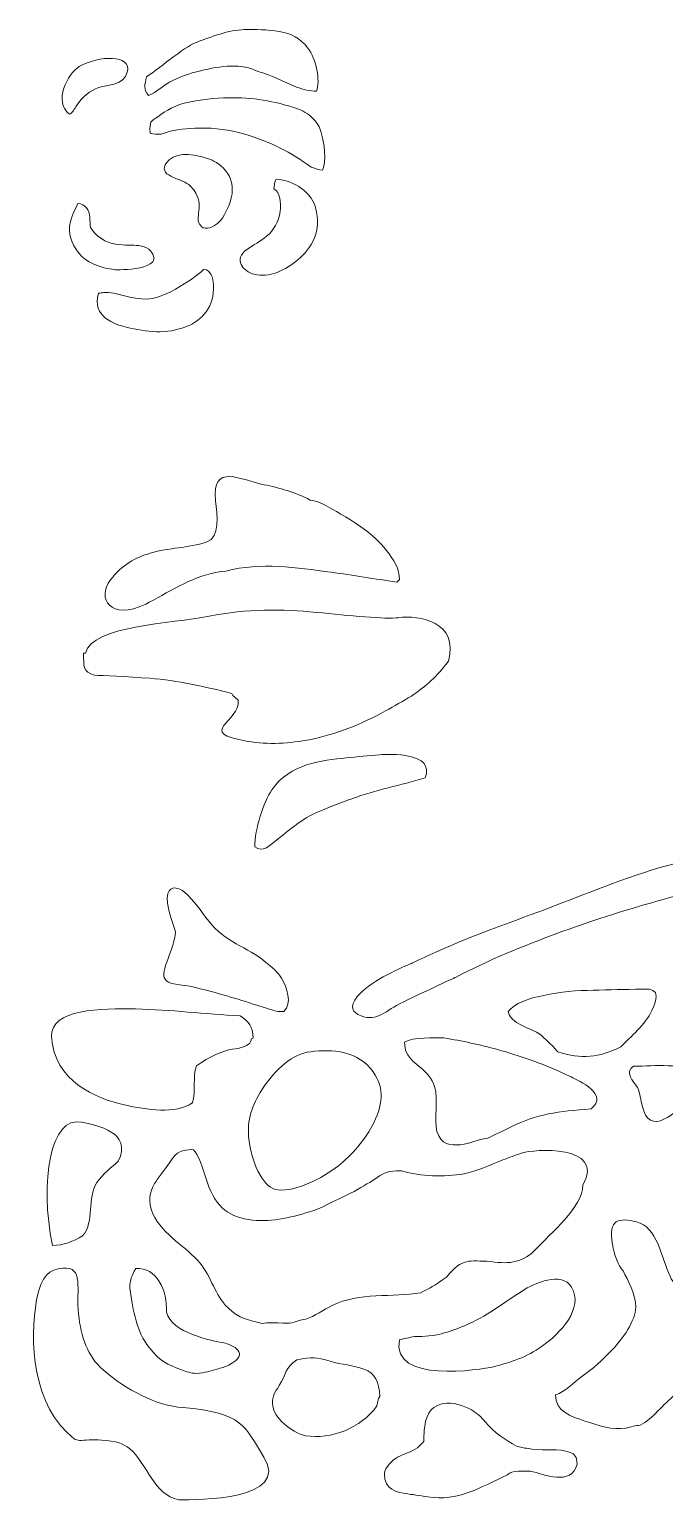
# Model space of a CAD drawing. Header units: millimetres. Extents: x -1203 to 1201, y -591 to 590.
# Drawn here: x -1203 to -766, y -421 to 590 of the extents above; entities that cross this region are included whole.
import ezdxf

# ---------------------------------------------------------------- set-up
doc = ezdxf.new("R2010")
doc.units = ezdxf.units.MM
doc.header["$MEASUREMENT"] = 0
doc.layers.add('Layer 1', color=7, linetype='Continuous')

msp = doc.modelspace()

# ---------------------------------------------------------------- linework, layer by layer
at = {"layer": 'Layer 1', "color": 250, "lineweight": 20}
for points, knots in [([(-1005.5934, 547.6355), (-1010.0901, 547.4874), (-1014.6597, 548.6949), (-1019.2646, 550.461), (-1028.0582, 553.8322), (-1036.9831, 559.2316), (-1045.788, 561.0956), (-1056.4754, 567.2633), (-1071.6992, 564.8836), (-1085.2275, 561.7046), (-1093.1377, 559.8465), (-1099.5327, 557.6135), (-1106.4899, 553.8738), (-1112.1393, 550.8373), (-1114.8893, 547.0569), (-1121.0362, 544.672), (-1124.8379, 549.0547), (-1123.3835, 552.0815), (-1122.489, 557.5761), (-1117.5166, 560.3981), (-1109.5322, 567.2559), (-1104.1994, 570.9837), (-1099.0119, 574.6108), (-1093.5246, 579.0673), (-1088.0169, 581.1843), (-1078.1883, 584.9612), (-1065.5327, 589.7747), (-1055.2674, 589.9297), (-1047.1944, 590.0508), (-1039.7112, 590.0067), (-1031.0996, 588.6337), (-1022.8593, 587.3205), (-1016.9311, 584.1699), (-1011.7043, 577.4797), (-1005.606, 569.6768), (-1002.8621, 554.5318), (-1005.5934, 547.6355)], [0, 0, 0, 0, 0.083333333, 0.083333333, 0.083333333, 0.166666667, 0.166666667, 0.166666667, 0.25, 0.25, 0.25, 0.333333333, 0.333333333, 0.333333333, 0.416666667, 0.416666667, 0.416666667, 0.5, 0.5, 0.5, 0.583333333, 0.583333333, 0.583333333, 0.666666667, 0.666666667, 0.666666667, 0.75, 0.75, 0.75, 0.833333333, 0.833333333, 0.833333333, 0.916666667, 0.916666667, 0.916666667, 1, 1, 1, 1]), ([(-1155.165, 550.0627), (-1161.0116, 547.9519), (-1166.4539, 543.9801), (-1170.5356, 537.6728), (-1171.8625, 535.6222), (-1172.9837, 533.1488), (-1175.208, 531.829), (-1186.6638, 540.2306), (-1176.6137, 559.9851), (-1168.6064, 564.52), (-1155.0805, 572.1828), (-1132.4222, 573.2594), (-1135.5789, 560.6375), (-1137.8921, 551.3854), (-1149.2099, 552.2162), (-1155.165, 550.0627)], [0, 0, 0, 0, 0.2, 0.2, 0.2, 0.4, 0.4, 0.4, 0.6, 0.6, 0.6, 0.8, 0.8, 0.8, 1, 1, 1, 1]), ([(-1019.0231, 535.6348), (-1015.0481, 534.2723), (-1011.5001, 532.4359), (-1007.6043, 528.4998), (-1004.9444, 525.8136), (-1003.4941, 522.8915), (-1002.3836, 519.3281), (-1000.296, 512.631), (-998.381, 499.7724), (-1001.5109, 493.3647), (-1004.2511, 493.3647), (-1005.5934, 494.4144), (-1009.2827, 495.4626), (-1016.1218, 500.4984), (-1023.1269, 504.8936), (-1030.5317, 508.5833), (-1049.1485, 517.8595), (-1069.0109, 523.2509), (-1089.2403, 522.1908), (-1097.1403, 521.7774), (-1105.122, 521.0057), (-1112.3702, 518.0604), (-1118.7993, 518.246), (-1118.7993, 518.246), (-1119.9732, 519.0485), (-1120.1676, 527.2262), (-1119.8762, 526.3967), (-1114.6311, 530.1108), (-1108.8766, 534.1841), (-1102.3367, 538.3), (-1094.4784, 539.8284), (-1084.6454, 541.7416), (-1075.9579, 542.9865), (-1065.8164, 543.1496), (-1049.6717, 543.4068), (-1034.5875, 540.9621), (-1019.0231, 535.6348)], [0, 0, 0, 0, 0.083333333, 0.083333333, 0.083333333, 0.166666667, 0.166666667, 0.166666667, 0.25, 0.25, 0.25, 0.333333333, 0.333333333, 0.333333333, 0.416666667, 0.416666667, 0.416666667, 0.5, 0.5, 0.5, 0.583333333, 0.583333333, 0.583333333, 0.666666667, 0.666666667, 0.666666667, 0.75, 0.75, 0.75, 0.833333333, 0.833333333, 0.833333333, 0.916666667, 0.916666667, 0.916666667, 1, 1, 1, 1]), ([(-1064.1238, 474.445), (-1066.1976, 466.4493), (-1070.4936, 458.061), (-1075.5686, 455.3517), (-1080.2256, 452.8639), (-1084.1985, 451.8534), (-1086.9343, 458.1719), (-1086.9343, 460.2117), (-1086.7992, 461.9669), (-1086.6457, 463.5513), (-1086.1456, 468.7288), (-1085.4459, 472.0846), (-1088.5798, 477.5911), (-1090.4888, 480.9454), (-1091.9347, 482.9702), (-1095.9608, 485.1184), (-1100.8722, 487.7385), (-1117.2012, 490.5676), (-1106.8759, 500.4371), (-1100.3514, 506.6747), (-1086.8909, 503.4765), (-1080.6485, 501.4223), (-1076.1182, 499.931), (-1072.2439, 497.9609), (-1068.2798, 493.3928), (-1064.3109, 488.8176), (-1062.3302, 481.3682), (-1064.1238, 474.445)], [0, 0, 0, 0, 0.111111111, 0.111111111, 0.111111111, 0.222222222, 0.222222222, 0.222222222, 0.333333333, 0.333333333, 0.333333333, 0.444444444, 0.444444444, 0.444444444, 0.555555556, 0.555555556, 0.555555556, 0.666666667, 0.666666667, 0.666666667, 0.777777778, 0.777777778, 0.777777778, 0.888888889, 0.888888889, 0.888888889, 1, 1, 1, 1]), ([(-1048.3382, 421.8181), (-1056.0549, 423.832), (-1063.0035, 432.2193), (-1053.395, 438.9571), (-1048.9017, 442.1078), (-1044.1205, 444.4279), (-1039.833, 447.9489), (-1035.1776, 451.7723), (-1031.3939, 458.145), (-1030.6015, 464.9492), (-1029.8603, 471.2968), (-1030.4364, 478.1759), (-1034.8311, 480.5843), (-1034.16, 485.6459), (-1034.16, 485.6459), (-1033.2651, 487.1901), (-1024.4184, 486.8751), (-1009.9167, 480.6308), (-1006.2445, 467.6309), (-1001.6452, 451.3526), (-1009.3078, 439.4576), (-1018.1845, 431.9897), (-1026.8895, 424.664), (-1038.1687, 419.1642), (-1048.3382, 421.8181)], [0, 0, 0, 0, 0.125, 0.125, 0.125, 0.25, 0.25, 0.25, 0.375, 0.375, 0.375, 0.5, 0.5, 0.5, 0.625, 0.625, 0.625, 0.75, 0.75, 0.75, 0.875, 0.875, 0.875, 1, 1, 1, 1]), ([(-1144.758, 425.0633), (-1148.9279, 425.6163), (-1152.4981, 426.4419), (-1156.2994, 427.8094), (-1164.1569, 430.6367), (-1169.9504, 435.566), (-1173.7305, 444.6376), (-1177.7051, 454.1763), (-1173.6859, 462.2032), (-1169.505, 470.4585), (-1164.3221, 470.1918), (-1161.7942, 465.9705), (-1161.3647, 461.1647), (-1160.8107, 454.9652), (-1162.2959, 454.8207), (-1157.9511, 450.1829), (-1155.5448, 447.616), (-1152.7446, 445.6585), (-1149.8695, 444.3646), (-1145.2041, 442.2667), (-1137.9673, 441.7683), (-1132.5968, 441.825), (-1128.9416, 441.8639), (-1122.5445, 441.4508), (-1119.5572, 437.9449), (-1108.2117, 424.6423), (-1142.0681, 424.7053), (-1144.758, 425.0633)], [0, 0, 0, 0, 0.111111111, 0.111111111, 0.111111111, 0.222222222, 0.222222222, 0.222222222, 0.333333333, 0.333333333, 0.333333333, 0.444444444, 0.444444444, 0.444444444, 0.555555556, 0.555555556, 0.555555556, 0.666666667, 0.666666667, 0.666666667, 0.777777778, 0.777777778, 0.777777778, 0.888888889, 0.888888889, 0.888888889, 1, 1, 1, 1]), ([(-1121.6317, 404.8622), (-1105.8693, 405.7666), (-1083.0762, 424.7067), (-1082.853, 425.386), (-1078.0998, 424.4214), (-1076.6894, 419.6947), (-1076.4097, 414.6873), (-1075.5272, 398.9333), (-1084.6499, 390.1907), (-1094.5511, 386.1522), (-1108.8888, 380.303), (-1122.105, 382.0687), (-1136.3911, 385.5327), (-1143.6913, 387.304), (-1160.4867, 392.6484), (-1155.3054, 408.8389), (-1154.0065, 409.0258), (-1152.9256, 409.1836), (-1151.9039, 409.2578), (-1142.5596, 409.9396), (-1133.1809, 404.1986), (-1121.6317, 404.8622)], [0, 0, 0, 0, 0.142857143, 0.142857143, 0.142857143, 0.285714286, 0.285714286, 0.285714286, 0.428571429, 0.428571429, 0.428571429, 0.571428571, 0.571428571, 0.571428571, 0.714285714, 0.714285714, 0.714285714, 0.857142857, 0.857142857, 0.857142857, 1, 1, 1, 1]), ([(-1080.9436, 237.9655), (-1071.7649, 241.0717), (-1073.7433, 256.5181), (-1074.9415, 266.2305), (-1078.2306, 292.8526), (-1056.7555, 280.2328), (-1041.6092, 277.2739), (-1030.9409, 275.1908), (-1020.5339, 272.1874), (-1009.8416, 266.7096), (-1005.2099, 266.1815), (-1000.7803, 264.0472), (-996.4148, 261.4324), (-991.8756, 258.7119), (-980.6771, 252.5757), (-971.8081, 245.9941), (-964.4366, 240.524), (-948.5142, 225.6548), (-948.5142, 212.2534), (-949.1283, 211.6349), (-949.7445, 211.0168), (-950.359, 210.4008), (-965.4266, 212.4854), (-980.4377, 215.1454), (-995.5563, 217.1425), (-1019.4469, 220.2953), (-1043.6139, 224.1974), (-1067.9271, 217.994), (-1086.5861, 216.2283), (-1101.2091, 207.0486), (-1118.0565, 197.8507), (-1119.6672, 196.9705), (-1121.3037, 196.113), (-1122.9558, 195.3143), (-1147.2989, 183.5366), (-1156.907, 199.1954), (-1147.1224, 211.9647), (-1139.0993, 222.4337), (-1129.8955, 227.2133), (-1119.851, 230.2359), (-1106.6202, 234.2195), (-1094.2365, 233.4695), (-1080.9436, 237.9655)], [0, 0, 0, 0, 0.071428571, 0.071428571, 0.071428571, 0.142857143, 0.142857143, 0.142857143, 0.214285714, 0.214285714, 0.214285714, 0.285714286, 0.285714286, 0.285714286, 0.357142857, 0.357142857, 0.357142857, 0.428571429, 0.428571429, 0.428571429, 0.5, 0.5, 0.5, 0.571428571, 0.571428571, 0.571428571, 0.642857143, 0.642857143, 0.642857143, 0.714285714, 0.714285714, 0.714285714, 0.785714286, 0.785714286, 0.785714286, 0.857142857, 0.857142857, 0.857142857, 0.928571429, 0.928571429, 0.928571429, 1, 1, 1, 1]), ([(-1079.4356, 186.9273), (-1053.19, 192.2546), (-1029.0664, 191.7734), (-1005.7006, 189.5618), (-983.5119, 187.46), (-957.615, 184.735), (-949.4096, 185.9081), (-934.8775, 187.9822), (-907.6804, 183.238), (-914.9156, 156.0675), (-923.4108, 144.939), (-929.5496, 139.6072), (-940.3515, 132.0486), (-946.2277, 128.7069), (-952.1592, 125.202), (-958.1848, 121.8676), (-974.7526, 112.7044), (-991.8252, 105.9333), (-1009.4779, 102.3325), (-1023.9508, 99.3796), (-1038.6896, 98.6058), (-1052.8389, 100.9854), (-1089.7566, 107.1958), (-1057.4792, 114.3563), (-1059.3727, 129.2091), (-1063.4541, 132.9141), (-1063.4541, 132.9141), (-1063.8457, 133.9645), (-1082.2754, 138.5298), (-1101.2481, 142.8225), (-1119.9172, 144.2897), (-1135.8229, 145.5413), (-1152.678, 146.0961), (-1158.0448, 146.3733), (-1166.3191, 148.658), (-1165.4793, 152.7936), (-1165.5913, 161.6251), (-1165.2005, 161.6251), (-1164.8092, 161.6251), (-1164.4187, 161.6251), (-1159.7873, 180.6225), (-1105.2121, 181.6945), (-1079.4356, 186.9273)], [0, 0, 0, 0, 0.071428571, 0.071428571, 0.071428571, 0.142857143, 0.142857143, 0.142857143, 0.214285714, 0.214285714, 0.214285714, 0.285714286, 0.285714286, 0.285714286, 0.357142857, 0.357142857, 0.357142857, 0.428571429, 0.428571429, 0.428571429, 0.5, 0.5, 0.5, 0.571428571, 0.571428571, 0.571428571, 0.642857143, 0.642857143, 0.642857143, 0.714285714, 0.714285714, 0.714285714, 0.785714286, 0.785714286, 0.785714286, 0.857142857, 0.857142857, 0.857142857, 0.928571429, 0.928571429, 0.928571429, 1, 1, 1, 1]), ([(-985.093, 89.613), (-977.4928, 90.4176), (-969.9081, 91.2139), (-962.2179, 91.8211), (-955.8797, 92.3227), (-923.6531, 93.5704), (-931.0161, 75.8644), (-947.8327, 70.6582), (-964.7134, 67.8146), (-981.3136, 61.5842), (-987.4127, 59.2953), (-995.5129, 56.2563), (-1005.0013, 52.3314), (-1015.1772, 48.1244), (-1023.4706, 40.4683), (-1032.1712, 33.8373), (-1037.7438, 29.5918), (-1042.2335, 24.0013), (-1048.0241, 28.5709), (-1048.0241, 40.4025), (-1041.8933, 59.4213), (-1036.1814, 67.7561), (-1023.8717, 85.7144), (-1002.0191, 87.8213), (-985.093, 89.613)], [0, 0, 0, 0, 0.125, 0.125, 0.125, 0.25, 0.25, 0.25, 0.375, 0.375, 0.375, 0.5, 0.5, 0.5, 0.625, 0.625, 0.625, 0.75, 0.75, 0.75, 0.875, 0.875, 0.875, 1, 1, 1, 1]), ([(-615.3233, 31.2865), (-617.7786, 23.1113), (-631.1149, 19.1157), (-643.8851, 16.8565), (-660.2543, 13.9599), (-676.5302, 12.1224), (-692.8881, 9.613), (-719.5003, 5.5344), (-745.5061, -1.3612), (-771.6616, -8.7923), (-795.7844, -15.647), (-817.63, -22.6056), (-840.5185, -31.051), (-863.7788, -39.6354), (-886.7541, -49.0901), (-909.6929, -60.9333), (-912.5727, -62.4187), (-933.2868, -71.6478), (-948.5706, -79.4544), (-959.2146, -84.8891), (-965.6486, -92.6674), (-977.0723, -86.6041), (-981.6972, -84.15), (-983.4677, -79.5534), (-974.552, -71.1445), (-963.9706, -61.1661), (-943.0158, -52.7473), (-939.5222, -51.167), (-934.4155, -48.8567), (-929.0804, -46.371), (-923.6486, -43.8885), (-896.6305, -31.535), (-870.1023, -22.7438), (-842.6418, -12.2698), (-815.2121, -1.8099), (-788.0308, 9.6105), (-759.8774, 16.8971), (-734.2686, 23.5229), (-706.1546, 32.5024), (-680.7272, 35.6709), (-667.4765, 37.3218), (-653.4185, 36.6414), (-639.9035, 37.7365), (-623.2392, 39.0865), (-622.8045, 37.8118), (-617.6719, 38.1401), (-616.2735, 35.6079), (-615.3233, 34.2506), (-615.3233, 31.2865)], [0, 0, 0, 0, 0.0625, 0.0625, 0.0625, 0.125, 0.125, 0.125, 0.1875, 0.1875, 0.1875, 0.25, 0.25, 0.25, 0.3125, 0.3125, 0.3125, 0.375, 0.375, 0.375, 0.4375, 0.4375, 0.4375, 0.5, 0.5, 0.5, 0.5625, 0.5625, 0.5625, 0.625, 0.625, 0.625, 0.6875, 0.6875, 0.6875, 0.75, 0.75, 0.75, 0.8125, 0.8125, 0.8125, 0.875, 0.875, 0.875, 0.9375, 0.9375, 0.9375, 1, 1, 1, 1]), ([(-1028.0659, -84.6648), (-1030.6936, -84.9427), (-1033.4607, -84.3872), (-1036.1795, -83.5389), (-1050.0455, -79.208), (-1063.3518, -74.7515), (-1077.9866, -70.9324), (-1084.742, -69.1694), (-1091.1532, -67.1944), (-1098.0248, -66.5364), (-1115.4615, -64.8687), (-1111.4066, -58.8631), (-1105.5295, -42.5228), (-1104.2144, -38.8615), (-1103.1035, -35.4182), (-1102.4755, -29.8995), (-1103.6916, -24.9918), (-1109.8435, -10.9486), (-1107.6788, -3.6351), (-1105.9716, 2.1343), (-1100.2114, 0.6118), (-1096.3577, -2.6362), (-1090.0309, -7.9705), (-1084.9945, -15.5731), (-1079.6082, -22.5933), (-1068.7616, -36.7297), (-1053.339, -40.1841), (-1040.2852, -50.8587), (-1036.2302, -54.1714), (-1032.0352, -57.6007), (-1029.5519, -61.7793), (-1025.9535, -67.8328), (-1021.9927, -79.076), (-1028.0659, -84.6648)], [0, 0, 0, 0, 0.090909091, 0.090909091, 0.090909091, 0.181818182, 0.181818182, 0.181818182, 0.272727273, 0.272727273, 0.272727273, 0.363636364, 0.363636364, 0.363636364, 0.454545455, 0.454545455, 0.454545455, 0.545454545, 0.545454545, 0.545454545, 0.636363636, 0.636363636, 0.636363636, 0.727272727, 0.727272727, 0.727272727, 0.818181818, 0.818181818, 0.818181818, 0.909090909, 0.909090909, 0.909090909, 1, 1, 1, 1]), ([(-775.1426, -83.9284), (-779.8345, -93.8126), (-789.5586, -101.8839), (-796.5101, -108.8051), (-811.0439, -116.5246), (-823.9593, -117.2655), (-839.7794, -112.3869), (-840.2048, -111.248), (-850.5833, -101.2346), (-852.107, -100.2001), (-856.9482, -96.9164), (-873.5018, -92.4088), (-873.9381, -84.5412), (-868.7133, -78.7705), (-860.3038, -75.9485), (-853.7437, -74.4701), (-842.3492, -71.9015), (-830.9656, -70.2149), (-819.5106, -70.0787), (-808.6442, -69.9475), (-797.9032, -69.4302), (-786.4714, -69.3766), (-777.643, -69.3343), (-766.8874, -66.5361), (-775.1426, -83.9284)], [0, 0, 0, 0, 0.125, 0.125, 0.125, 0.25, 0.25, 0.25, 0.375, 0.375, 0.375, 0.5, 0.5, 0.5, 0.625, 0.625, 0.625, 0.75, 0.75, 0.75, 0.875, 0.875, 0.875, 1, 1, 1, 1]), ([(-1057.9743, -87.5047), (-1051.4341, -92.5065), (-1049.7569, -94.1122), (-1049.0863, -102.9402), (-1049.4788, -103.126), (-1049.8689, -103.3109), (-1050.2042, -103.4347), (-1050.9324, -108.1268), (-1055.6827, -108.6829), (-1059.3727, -110.0416), (-1069.8272, -110.4742), (-1079.3301, -116.0287), (-1087.9965, -121.896), (-1090.9593, -130.1689), (-1088.2198, -138.6885), (-1090.8472, -147.3957), (-1102.7418, -155.4144), (-1121.9499, -152.1819), (-1137.6064, -148.7568), (-1157.0995, -144.4939), (-1185.938, -132.5481), (-1187.6225, -101.8471), (-1188.66, -82.9306), (-1153.1135, -82.317), (-1129.9803, -82.8242), (-1105.879, -83.3513), (-1082.0043, -86.4543), (-1057.9743, -87.5047)], [0, 0, 0, 0, 0.111111111, 0.111111111, 0.111111111, 0.222222222, 0.222222222, 0.222222222, 0.333333333, 0.333333333, 0.333333333, 0.444444444, 0.444444444, 0.444444444, 0.555555556, 0.555555556, 0.555555556, 0.666666667, 0.666666667, 0.666666667, 0.777777778, 0.777777778, 0.777777778, 0.888888889, 0.888888889, 0.888888889, 1, 1, 1, 1]), ([(-966.1994, -161.0427), (-971.4356, -172.0708), (-982.0356, -184.0441), (-990.4829, -190.5467), (-1001.9456, -199.3687), (-1019.2075, -208.3338), (-1032.1545, -207.2237), (-1041.64, -206.4109), (-1049.2637, -190.6212), (-1051.648, -175.135), (-1053.8488, -160.8484), (-1050.7782, -151.0423), (-1044.3758, -140.3667), (-1036.1466, -126.6479), (-1023.6898, -114.7323), (-1012.0522, -112.6477), (-998.7382, -110.2618), (-979.2329, -110.7003), (-968.403, -123.878), (-958.7799, -135.5868), (-959.3412, -146.5956), (-966.1994, -161.0427)], [0, 0, 0, 0, 0.142857143, 0.142857143, 0.142857143, 0.285714286, 0.285714286, 0.285714286, 0.428571429, 0.428571429, 0.428571429, 0.571428571, 0.571428571, 0.571428571, 0.714285714, 0.714285714, 0.714285714, 0.857142857, 0.857142857, 0.857142857, 1, 1, 1, 1]), ([(-816.9717, -151.5315), (-839.7436, -153.2707), (-853.4822, -154.6224), (-873.5878, -164.7292), (-879.6679, -167.7857), (-886.1253, -170.7635), (-887.9129, -171.5972), (-895.2553, -172.335), (-899.7369, -175.5423), (-906.746, -176.1492), (-913.4333, -176.7313), (-920.2313, -176.2238), (-922.7934, -167.0004), (-925.0831, -158.7611), (-921.7738, -144.7917), (-924.3057, -136.8695), (-928.7415, -122.9834), (-939.0003, -122.6159), (-943.8179, -112.7492), (-944.7271, -110.8893), (-945.0202, -108.5601), (-945.1038, -105.5949), (-939.9054, -101.8913), (-923.5812, -103.0631), (-918.046, -102.7557), (-905.3436, -104.8694), (-893.49, -107.3229), (-881.1145, -110.7595), (-866.0916, -114.9321), (-851.3536, -120.0207), (-836.8877, -126.6514), (-834.82, -127.5981), (-832.7589, -128.5771), (-830.7034, -129.5886), (-825.2927, -132.2517), (-804.1464, -141.4685), (-816.9717, -151.5315)], [0, 0, 0, 0, 0.083333333, 0.083333333, 0.083333333, 0.166666667, 0.166666667, 0.166666667, 0.25, 0.25, 0.25, 0.333333333, 0.333333333, 0.333333333, 0.416666667, 0.416666667, 0.416666667, 0.5, 0.5, 0.5, 0.583333333, 0.583333333, 0.583333333, 0.666666667, 0.666666667, 0.666666667, 0.75, 0.75, 0.75, 0.833333333, 0.833333333, 0.833333333, 0.916666667, 0.916666667, 0.916666667, 1, 1, 1, 1]), ([(-735.0297, -138.7577), (-739.0233, -140.1427), (-744.1142, -142.7806), (-747.9179, -145.1648), (-753.7572, -148.8282), (-760.177, -155.196), (-766.4348, -158.4464), (-774.2204, -162.4899), (-779.2909, -159.5944), (-781.7653, -149.5083), (-782.7833, -145.3608), (-783.3865, -140.9669), (-784.9939, -136.8373), (-787.7329, -132.7004), (-794.5528, -126.0326), (-787.7329, -122.2656), (-772.2469, -121.7724), (-755.5878, -120.6612), (-740.3815, -125.2913), (-739.7954, -125.894), (-739.6473, -126.0442), (-735.8135, -126.4715), (-726.466, -127.5148), (-725.6898, -135.5199), (-735.0297, -138.7577)], [0, 0, 0, 0, 0.125, 0.125, 0.125, 0.25, 0.25, 0.25, 0.375, 0.375, 0.375, 0.5, 0.5, 0.5, 0.625, 0.625, 0.625, 0.75, 0.75, 0.75, 0.875, 0.875, 0.875, 1, 1, 1, 1]), ([(-1186.9475, -245.3176), (-1196.1433, -201.5597), (-1188.2383, -156.0311), (-1166.971, -160.6084), (-1156.2029, -162.9268), (-1131.9242, -167.4491), (-1141.8322, -187.5283), (-1145.9835, -191.3891), (-1152.6979, -196.2163), (-1156.4882, -202.1837), (-1163.3208, -212.9426), (-1157.8167, -228.5734), (-1166.2615, -238.8349), (-1172.5802, -242.4777), (-1179.6794, -245.3176), (-1186.9475, -245.3176)], [0, 0, 0, 0, 0.2, 0.2, 0.2, 0.4, 0.4, 0.4, 0.6, 0.6, 0.6, 0.8, 0.8, 0.8, 1, 1, 1, 1]), ([(-1091.4078, -179.316), (-1088.286, -179.316), (-1084.5947, -189.0669), (-1081.8756, -198.128), (-1075.8776, -218.1187), (-1067.0508, -225.0388), (-1052.2767, -227.5108), (-1038.1943, -229.8667), (-1024.1066, -226.3443), (-1010.2934, -222.2619), (-1002.3982, -219.931), (-994.203, -214.8133), (-986.8659, -211.7274), (-980.5943, -209.0912), (-973.9866, -204.7681), (-969.0419, -201.9933), (-964.3959, -199.3862), (-960.108, -195.321), (-955.2643, -194.551), (-952.1628, -194.0571), (-948.8503, -194.1345), (-947.1727, -194.1345), (-933.4584, -197.9453), (-918.3114, -198.6656), (-904.1572, -196.0304), (-894.972, -194.3207), (-886.4188, -190.1834), (-877.4922, -186.5816), (-873.6739, -185.0406), (-868.8578, -183.2108), (-864.0735, -181.704), (-857.2973, -179.5691), (-806.6151, -175.0541), (-822.5058, -204.0114), (-822.5058, -218.7364), (-845.0691, -237.2992), (-854.8238, -247.8267), (-862.8334, -256.4706), (-872.7078, -258.7158), (-885.7901, -256.3085), (-901.1526, -256.0779), (-905.1801, -253.5243), (-916.2571, -267.051), (-926.3211, -274.0271), (-926.3211, -274.0271), (-934.1476, -277.918), (-953.2292, -280.9413), (-976.3908, -277.5792), (-994.7181, -286.5436), (-1000.7311, -289.4846), (-1006.5668, -293.9674), (-1012.9732, -295.9463), (-1016.2703, -296.1945), (-1019.7927, -297.9234), (-1024.0414, -298.7872), (-1038.0178, -298.355), (-1038.0178, -298.355), (-1042.9929, -298.9097), (-1051.9532, -296.7114), (-1059.033, -295.6582), (-1066.3818, -288.2667), (-1075.623, -278.9708), (-1077.4752, -267.5599), (-1085.7138, -257.3193), (-1093.9455, -247.0847), (-1111.1456, -238.3646), (-1117.9591, -223.5279), (-1121.8452, -215.0629), (-1120.1452, -208.5018), (-1116.8217, -202.8014), (-1115.311, -200.2108), (-1113.4653, -197.7982), (-1111.6559, -195.4656), (-1103.2273, -184.5975), (-1103.6941, -180.0692), (-1091.4078, -179.316)], [0, 0, 0, 0, 0.04, 0.04, 0.04, 0.08, 0.08, 0.08, 0.12, 0.12, 0.12, 0.16, 0.16, 0.16, 0.2, 0.2, 0.2, 0.24, 0.24, 0.24, 0.28, 0.28, 0.28, 0.32, 0.32, 0.32, 0.36, 0.36, 0.36, 0.4, 0.4, 0.4, 0.44, 0.44, 0.44, 0.48, 0.48, 0.48, 0.52, 0.52, 0.52, 0.56, 0.56, 0.56, 0.6, 0.6, 0.6, 0.64, 0.64, 0.64, 0.68, 0.68, 0.68, 0.72, 0.72, 0.72, 0.76, 0.76, 0.76, 0.8, 0.8, 0.8, 0.84, 0.84, 0.84, 0.88, 0.88, 0.88, 0.92, 0.92, 0.92, 0.96, 0.96, 0.96, 1, 1, 1, 1]), ([(-730.0038, -318.3415), (-732.0394, -327.7746), (-735.0524, -332.3119), (-743.3909, -338.2825), (-748.4557, -341.9092), (-754.1814, -344.2857), (-759.1626, -347.9991), (-767.3902, -354.1391), (-774.4546, -364.2799), (-783.0926, -368.8638), (-786.0622, -368.8638), (-789.6954, -370.1535), (-793.1525, -370.8066), (-801.6541, -372.4131), (-812.5567, -368.8666), (-821.1975, -365.9641), (-830.5337, -362.8316), (-841.3458, -359.7334), (-841.3458, -347.8714), (-834.5485, -346.0157), (-829.1735, -339.5821), (-823.2177, -335.3663), (-816.0625, -330.3058), (-808.6341, -323.7353), (-802.2305, -316.8635), (-795.346, -309.4758), (-786.3654, -297.249), (-786.156, -287.7438), (-785.9798, -279.7103), (-791.6876, -268.9858), (-794.9446, -262.7306), (-798.4743, -258.832), (-800.9101, -251.6543), (-802.2013, -244.6334), (-805.4782, -226.8087), (-797.4729, -226.33), (-785.798, -229.0778), (-771.3544, -232.4752), (-768.8799, -253.251), (-762.6672, -266.4885), (-758.2624, -275.8719), (-749.3098, -281.2457), (-742.8263, -287.5523), (-735.4945, -294.6873), (-726.6157, -302.6364), (-730.0038, -318.3415)], [0, 0, 0, 0, 0.066666667, 0.066666667, 0.066666667, 0.133333333, 0.133333333, 0.133333333, 0.2, 0.2, 0.2, 0.266666667, 0.266666667, 0.266666667, 0.333333333, 0.333333333, 0.333333333, 0.4, 0.4, 0.4, 0.466666667, 0.466666667, 0.466666667, 0.533333333, 0.533333333, 0.533333333, 0.6, 0.6, 0.6, 0.666666667, 0.666666667, 0.666666667, 0.733333333, 0.733333333, 0.733333333, 0.8, 0.8, 0.8, 0.866666667, 0.866666667, 0.866666667, 0.933333333, 0.933333333, 0.933333333, 1, 1, 1, 1]), ([(-1169.0829, -292.5212), (-1167.4516, -308.1426), (-1162.856, -321.5853), (-1152.1832, -330.8269), (-1136.1812, -344.6853), (-1115.5508, -355.3263), (-1097.5361, -356.7585), (-1055.6343, -360.0915), (-1054.9869, -369.7913), (-1041.7071, -390.7207), (-1023.4268, -420.4189), (-1086.8783, -420.1096), (-1100.183, -420.1096), (-1117.6136, -416.5283), (-1121.6504, -395.5727), (-1134.1453, -384.7946), (-1137.6564, -381.765), (-1143.2513, -379.594), (-1153.3404, -379.0042), (-1159.3035, -378.6556), (-1164.9983, -378.9822), (-1168.4984, -379.4228), (-1169.6159, -379.0515), (-1170.7349, -378.6812), (-1171.7964, -378.3102), (-1201.1809, -356.1057), (-1202.8252, -309.7673), (-1197.9308, -282.6545), (-1194.8732, -265.7213), (-1188.921, -261.8472), (-1179.7671, -260.9883), (-1165.2086, -259.6254), (-1170.8794, -275.3137), (-1169.0829, -292.5212)], [0, 0, 0, 0, 0.090909091, 0.090909091, 0.090909091, 0.181818182, 0.181818182, 0.181818182, 0.272727273, 0.272727273, 0.272727273, 0.363636364, 0.363636364, 0.363636364, 0.454545455, 0.454545455, 0.454545455, 0.545454545, 0.545454545, 0.545454545, 0.636363636, 0.636363636, 0.636363636, 0.727272727, 0.727272727, 0.727272727, 0.818181818, 0.818181818, 0.818181818, 0.909090909, 0.909090909, 0.909090909, 1, 1, 1, 1]), ([(-1087.8853, -333.238), (-1091.724, -333.1313), (-1095.147, -332.0298), (-1098.4141, -330.7643), (-1108.5998, -326.8149), (-1112.649, -325.3631), (-1120.6315, -315.3448), (-1129.1267, -304.6836), (-1131.5041, -290.6869), (-1133.9488, -274.7694), (-1133.4463, -268.5944), (-1132.8318, -266.3713), (-1129.8131, -261.1861), (-1115.4449, -259.9495), (-1107.9544, -276.4987), (-1108.681, -291.0701), (-1105.7353, -305.4168), (-1076.734, -310.9937), (-1069.3498, -312.3215), (-1063.5446, -313.367), (-1050.2241, -319.6137), (-1065.9016, -327.5369), (-1068.415, -328.8071), (-1071.0826, -329.4962), (-1073.9811, -330.3236), (-1078.3438, -331.5721), (-1082.3204, -332.8705), (-1087.8853, -333.238)], [0, 0, 0, 0, 0.111111111, 0.111111111, 0.111111111, 0.222222222, 0.222222222, 0.222222222, 0.333333333, 0.333333333, 0.333333333, 0.444444444, 0.444444444, 0.444444444, 0.555555556, 0.555555556, 0.555555556, 0.666666667, 0.666666667, 0.666666667, 0.777777778, 0.777777778, 0.777777778, 0.888888889, 0.888888889, 0.888888889, 1, 1, 1, 1]), ([(-948.6266, -310.1477), (-945.1602, -309.4064), (-941.6947, -308.6032), (-938.2274, -307.8), (-923.9457, -308.1863), (-914.7829, -305.0301), (-903.9664, -300.4812), (-888.9617, -294.1704), (-877.0815, -285.0194), (-864.3548, -276.6566), (-856.1027, -271.2358), (-837.0477, -262.8678), (-830.416, -273.8913), (-821.6814, -288.4161), (-837.8582, -305.637), (-850.619, -314.5703), (-861.1221, -321.9223), (-872.3628, -325.878), (-883.931, -328.6429), (-892.5577, -330.7033), (-954.6632, -340.4822), (-948.6266, -310.1477)], [0, 0, 0, 0, 0.142857143, 0.142857143, 0.142857143, 0.285714286, 0.285714286, 0.285714286, 0.428571429, 0.428571429, 0.428571429, 0.571428571, 0.571428571, 0.571428571, 0.714285714, 0.714285714, 0.714285714, 0.857142857, 0.857142857, 0.857142857, 1, 1, 1, 1]), ([(-1019.177, -323.8536), (-1008.214, -321.9566), (-1005.9734, -322.0585), (-996.0913, -324.9357), (-988.4116, -327.1733), (-980.2599, -327.6402), (-972.963, -330.254), (-965.5934, -332.8929), (-962.4623, -339.0231), (-962.099, -349.1072), (-962.8819, -349.9706), (-962.8819, -349.9706), (-964.0558, -355.5888), (-975.1784, -370.9704), (-995.5202, -378.7998), (-1013.1619, -376.0499), (-1019.6438, -375.0405), (-1033.8739, -365.4801), (-1035.3989, -356.8232), (-1036.8147, -348.7824), (-1034.02, -346.3905), (-1031.1349, -341.5613), (-1026.3026, -333.4736), (-1027.157, -329.5085), (-1019.177, -323.8536)], [0, 0, 0, 0, 0.125, 0.125, 0.125, 0.25, 0.25, 0.25, 0.375, 0.375, 0.375, 0.5, 0.5, 0.5, 0.625, 0.625, 0.625, 0.75, 0.75, 0.75, 0.875, 0.875, 0.875, 1, 1, 1, 1]), ([(-899.1289, -358.3415), (-895.4883, -360.4481), (-892.1583, -363.2467), (-889.6068, -366.4751), (-883.1549, -374.6366), (-876.1783, -378.5072), (-867.7323, -383.4348), (-864.2915, -384.2415), (-860.9249, -384.8366), (-857.5758, -385.2222), (-848.0102, -386.3244), (-839.8524, -384.5709), (-831.0642, -387.5382), (-828.3207, -388.4632), (-826.5863, -390.4894), (-826.5863, -395.4751), (-830.1088, -411.0954), (-849.4508, -402.3892), (-858.6202, -400.4149), (-862.2546, -400.6907), (-871.8663, -399.3411), (-874.2722, -402.8841), (-893.8634, -411.8986), (-908.4289, -421.2764), (-928.9996, -418.0645), (-934.7931, -417.1611), (-940.9636, -416.2837), (-942.8259, -415.9985), (-950.2239, -414.8621), (-959.3063, -413.4516), (-958.8144, -401.9685), (-958.7223, -399.8045), (-957.427, -397.5386), (-955.7165, -395.6021), (-948.1241, -387.003), (-939.5625, -389.4583), (-931.9103, -380.1004), (-931.752, -376.1643), (-931.6457, -372.8401), (-931.2524, -369.6415), (-928.7504, -349.2819), (-910.3561, -351.8452), (-899.1289, -358.3415)], [0, 0, 0, 0, 0.071428571, 0.071428571, 0.071428571, 0.142857143, 0.142857143, 0.142857143, 0.214285714, 0.214285714, 0.214285714, 0.285714286, 0.285714286, 0.285714286, 0.357142857, 0.357142857, 0.357142857, 0.428571429, 0.428571429, 0.428571429, 0.5, 0.5, 0.5, 0.571428571, 0.571428571, 0.571428571, 0.642857143, 0.642857143, 0.642857143, 0.714285714, 0.714285714, 0.714285714, 0.785714286, 0.785714286, 0.785714286, 0.857142857, 0.857142857, 0.857142857, 0.928571429, 0.928571429, 0.928571429, 1, 1, 1, 1])]:
    msp.add_open_spline(points, degree=3, knots=knots, dxfattribs=at)

doc.saveas('drawing.dxf')
